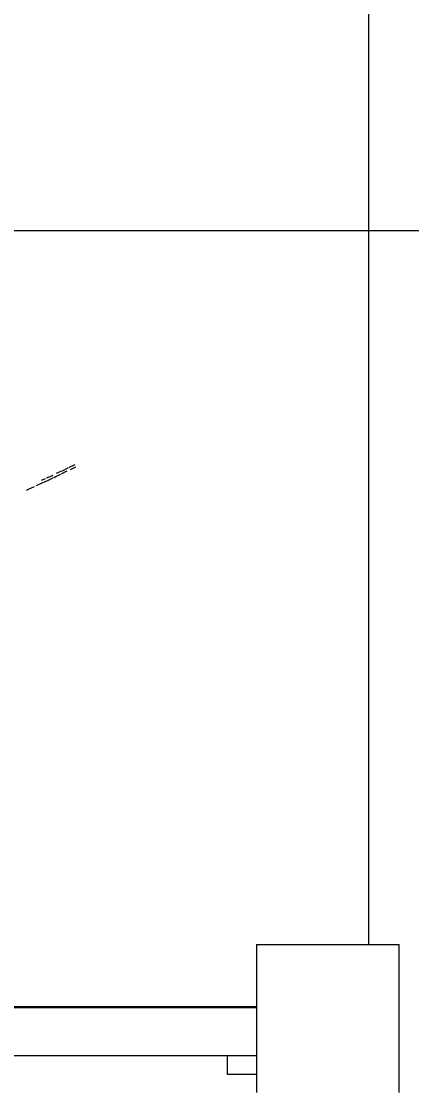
# Model space of a CAD drawing. Header units: millimetres. Extents: x -67152 to -48359, y -6192 to 21191.
# Drawn here: x -56687 to -56370, y 533 to 1403 of the extents above; entities that cross this region are included whole.
import ezdxf

# ---------------------------------------------------------------- set-up
doc = ezdxf.new("R2010")
doc.units = ezdxf.units.MM
for name, color, linetype, lineweight in [('A-ANNO-DIMS', 211, 'Continuous', 9), ('A-ANNO-DIMS-50', 211, 'Continuous', 9), ('G-IMPT', 8, 'Continuous', 9), ('I-FURN', 30, 'Continuous', 9), ('Q-SPCQ', 91, 'Continuous', 9)]:
    doc.layers.add(name, color=color, linetype=linetype, lineweight=lineweight)
doc.styles.add('Trebuchet MS_1', font='trebuc.ttf', dxfattribs={"width": 0.8, "height": 112.5})
doc.dimstyles.new('Linear_-_2_25mm_Trebuchet_MS', dxfattribs={"dimscale": 304.8, "dimtxt": 115.981977, "dimasz": 0.164042, "dimexe": 0.246063, "dimexo": 0.246063, "dimgap": 0.049213, "dimtad": 1, "dimdec": 0, "dimzin": 0, "dimdsep": 46, "dimtxsty": 'Trebuchet MS_1', "dimblk1": 'OBLIQUE', "dimblk2": 'OBLIQUE', "dimsah": 1, "dimcen": 0.09, "dimdle": 0.164042, "dimazin": 0, "dimtfac": 1, "dimtdec": 4, "dimtix": 1, "dimtmove": 0, "dimatfit": 3, "dimfxl": 1, "dimtvp": 1, "dimtolj": 1, "dimtzin": 0, "dimarcsym": 2})

# ---------------------------------------------------------------- blocks, each defined once
blk = doc.blocks.new('2017_EN_Awning_Llaza_Complet-PRO - Frontal-3576117-Nivel 1 Oficinas')
at = {"layer": 'Q-SPCQ'}
for p, q in [((2975, 2171.56), (2975, 145.89)), ((2883.92, 145.48), (3000, 145.48)), ((2883.92, 145.48), (2883.92, 25.23)), ((3000, 25.23), (3000, 145.48)), ((2883.92, 95.02), (-2883.92, 95.02)), ((-2883.92, 94.88), (2883.92, 94.88)), ((2883.92, 94.04), (-2883.92, 94.04)), ((-2883.92, 55.37), (2883.92, 55.37)), ((2860, 55.21), (2860, 40.23)), ((2860, 40.23), (2883.92, 40.23))]:
    blk.add_line(p, q, dxfattribs=at)
blk = doc.blocks.new('LR2371_Conjunto_Estar_Externo_932 - RM-palem_elek_dwg-3557110-Nivel 1 Oficinas')
at = {"layer": 'G-IMPT'}
for p, q in [((1652, -354.3), (1659.6, -357.7)), ((1659.6, -357.7), (1684.3, -369)), ((1691.9, -372.4), (1714.2, -382.7)), ((1725.4, -399.4), (1710.6, -392.7)), ((1714.2, -382.7), (1726.2, -388.4)), ((1727.3, -388.9), (1741.2, -395.4)), ((1737, -404.7), (1730.5, -401.7)), ((1737, -404.7), (1757.4, -414)), ((1741.2, -395.4), (1759, -403.8)), ((1761, -404.8), (1768, -408.1)), ((1768, -408.1), (1787.6, -417.6)), ((1790.6, -429.4), (1769.7, -419.7)), ((1790.8, -419.1), (1794.5, -420.9)), ((1794.5, -420.9), (1813, -429.9)), ((1793.9, -431), (1817, -441.9)), ((1843.1, -454.4), (1817.6, -442.2)), ((1826.3, -436.4), (1846.7, -446.5))]:
    blk.add_line(p, q, dxfattribs=at)
blk = doc.blocks.new('LR2371_Conjunto_Estar_Externo_932 - LR2371_Conjunto_Estar_Externo_932-3557151-Nivel 1 Oficinas')
at = {"extrusion": (0, 0, -1), "xscale": 0.2063269555025896, "yscale": 0.2063269555025896, "zscale": -0.2063269555025896}
blk.add_blockref('LR2371_Conjunto_Estar_Externo_932 - RM-palem_elek_dwg-3557110-Nivel 1 Oficinas', (-307.83, -316.24), dxfattribs=at)
blk = doc.blocks.new('DIMBLOCK24-Nivel 1 Oficinas')
at = {"layer": 'A-ANNO-DIMS-50'}
for p, q in [((-55873.68, 2843.03), (-55873.68, 1183.03)), ((-55873.68, 2793.03), (-57596.1, 2793.03)), ((-55873.68, 2793.03), (-55798.68, 2793.03)), ((-55873.68, 1233.03), (-57241.06, 1233.03)), ((-55873.68, 1233.03), (-55798.68, 1233.03))]:
    blk.add_line(p, q, dxfattribs=at)
at = {"layer": 'A-ANNO-DIMS-50', "lineweight": 70}
for p, q in [((-55873.68, 2793.03), (-55898.68, 2818.03)), ((-55873.68, 2793.03), (-55848.68, 2768.03)), ((-55873.68, 1233.03), (-55898.68, 1258.03)), ((-55873.68, 1233.03), (-55848.68, 1208.03))]:
    blk.add_line(p, q, dxfattribs=at)
at = {"layer": 'A-ANNO-DIMS-50', "color": 0, "insert": (-56032.63, 1895.08), "char_height": 112.5, "width": 283.0747, "attachment_point": 1, "rotation": 90, "line_spacing_factor": 1.048425, "style": 'Trebuchet MS_1'}
blk.add_mtext('1560', dxfattribs=at)
blk = doc.blocks.new('_Oblique')
at = {"color": 0, "linetype": 'ByBlock', "lineweight": -2}
blk.add_line((-0.5, -0.5), (0.5, 0.5), dxfattribs=at)

msp = doc.modelspace()

# ---------------------------------------------------------------- block references
at = {"layer": 'I-FURN', "rotation": 180}
msp.add_blockref('LR2371_Conjunto_Estar_Externo_932 - LR2371_Conjunto_Estar_Externo_932-3557151-Nivel 1 Oficinas', (-56716.06, 633.03), dxfattribs=at)
at = {"layer": 'Q-SPCQ'}
msp.add_blockref('2017_EN_Awning_Llaza_Complet-PRO - Frontal-3576117-Nivel 1 Oficinas', (-59379.85, 507.7), dxfattribs=at)

# ---------------------------------------------------------------- dimensions: what is measured, and where the dimension line sits
at = {"layer": 'A-ANNO-DIMS'}
dim = msp.add_linear_dim(base=(-55873.68, 1233.03), p1=(-57671.1, 2793.03), p2=(-57316.06, 1233.03), angle=90, dimstyle='Linear_-_2_25mm_Trebuchet_MS', override={"dimpost": '<>', "dimfxl": 1599.891189}, dxfattribs=at)
dim.commit()
dim.dimension.update_dxf_attribs({"geometry": 'DIMBLOCK24-Nivel 1 Oficinas', "text_midpoint": (-55946.1, 2013.03)})

doc.saveas('drawing.dxf')
